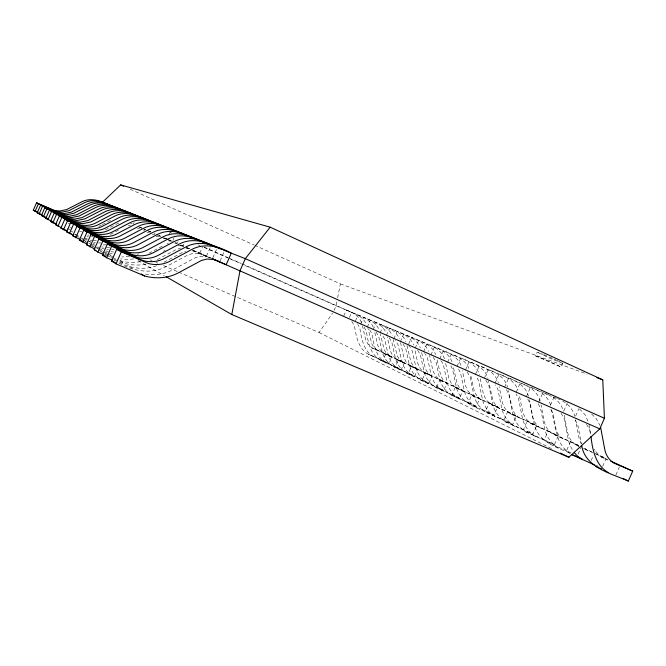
<?xml version="1.0" encoding="UTF-8"?>
<svg xmlns="http://www.w3.org/2000/svg" width="666" height="666" viewBox="0 0 666 666"><rect width="100%" height="100%" fill="white"/><g stroke="black" fill="none" stroke-linecap="round" stroke-linejoin="round"><path stroke-width="0.5" stroke-dasharray="3.33 2.5" d="M336.846 301.798L336.064 305.777L333.999 310.473M337.637 297.81L340.376 283.882L255.145 245.488M471.836 394.73L479.72 398.468L476.265 406.36L468.431 402.514L471.836 394.73L455.96 387.878L451.315 383.408L448.809 378.246L445.571 363.17M484.34 378.421L488.228 369.555C496.686 372.336 505.144 377.988 507.542 387.054M495.088 383.116L499.042 374.092C507.026 376.823 515.109 381.768 518.04 390.126M489.194 402.972L497.56 406.943L493.997 415.076L485.68 410.989L489.194 402.972L472.943 395.962L468.19 391.375L465.626 386.064L462.346 370.546M504.62 387.279L508.633 378.113C517.34 380.96 526.015 386.804 528.438 396.137M507.625 411.721L516.533 415.95L512.853 424.342L504.004 419.996L507.625 411.721L490.984 404.553L486.113 399.841L483.508 394.372L480.153 378.271M516.125 392.307L520.221 382.967C529.054 385.847 537.853 391.808 540.293 401.29M562.345 363.037L562.82 363.378L560.83 366.983L535.564 355.86L537.162 352.214L543.256 354.412M526.34 396.77L530.502 387.279C539.46 390.193 548.359 396.245 550.807 405.86M527.247 421.037L536.738 425.541L532.942 434.207L523.509 429.578L527.247 421.037L510.189 413.694L505.211 408.849L502.547 403.221L499.142 386.63M538.694 402.172L542.932 392.49M550.457 405.178L553.987 397.119M548.168 430.977L558.299 435.789L554.378 444.746L544.305 439.793L548.168 430.977L530.677 423.451L525.582 418.464L522.86 412.662L519.388 395.429M563.769 410.955L567.374 402.73M575.615 416.092L578.879 408.649M571.02 452.922L566.533 450.715L570.529 441.591L552.58 433.882C548.276 431.027 545.196 426.39 544.247 421.303L541.05 404.853M578.121 454.154L581.368 446.744L552.58 433.882M591.167 460.522L593.231 455.794M602.672 466.35L606.11 458.491L594.472 452.963M615.892 474.966L619.405 466.958M133.292 224.384L134.099 222.536M168.856 235.306L170.105 232.451M172.885 240.534L174.051 237.895M178.013 241.683L177.223 243.473L173.385 241.8M182.95 245.962L183.758 244.131M199.733 253.255L202.472 247.036M206.427 256.16L210.414 247.078M212.812 257.834L216.875 248.576M220.088 260.964L223.834 252.447M343.756 315.975L346.345 310.081C352.58 312.271 358.974 316 361.48 322.469M349.425 317.424L351.673 312.312M355.386 321.037L358.042 314.985C364.419 317.216 370.945 321.045 373.493 327.655M360.581 324.334L363.644 317.332C370.088 319.588 376.69 323.46 379.254 330.145M367.249 327.247L370.363 320.155C376.881 322.427 383.558 326.348 386.147 333.125M373.118 329.812L376.273 322.627C382.867 324.933 389.61 328.896 392.216 335.747M380.161 332.892L383.358 325.599C390.035 327.922 396.861 331.951 399.483 338.894M386.355 335.597L389.602 328.213C396.345 330.561 403.246 334.64 405.894 341.658M385.872 353.904L391.558 356.601L388.619 363.303L382.967 360.522L385.872 353.904L371.953 347.877L367.857 344.014L365.626 339.577L362.504 325.957M393.797 338.852L397.086 331.352C403.921 333.733 410.905 337.87 413.578 344.98M400.358 341.716L403.688 334.116C410.597 336.521 417.657 340.709 420.346 347.91M398.368 359.84L404.354 362.679L401.34 369.547L395.388 366.625L398.368 359.84L384.157 353.688L379.978 349.733L377.705 345.188L374.533 331.235M408.608 344.297L411.613 337.437C418.614 339.876 425.765 344.122 428.479 351.423M415.176 348.193L418.606 340.376C425.691 342.832 432.917 347.136 435.647 354.52M411.521 366.084L417.823 369.081L414.735 376.132L408.466 373.052L411.521 366.084L397.003 359.806L392.74 355.761L390.418 351.107L387.204 336.796M423.526 351.839L427.006 343.897C434.723 346.462 442.499 351.531 444.796 359.79M430.894 355.061L434.423 347.003C442.232 349.6 450.091 354.737 452.405 363.095M425.383 372.669L432.034 375.824L428.854 383.075L422.244 379.82L425.383 372.669L410.547 366.258L406.193 362.113L403.829 357.334L400.549 342.582M439.76 358.932L443.348 350.749C451.265 353.371 459.232 358.599 461.563 367.074M440.01 379.612L447.036 382.95L443.772 390.401L436.788 386.963L440.01 379.612L424.841 373.06L420.396 368.814L417.982 363.919L414.652 348.768M447.594 362.362L451.24 354.054C458.691 356.618 466.275 361.188 469.097 368.972M457.026 366.483L460.73 358.033C468.864 360.722 477.023 366.109 479.378 374.816M455.469 386.954L462.912 390.484L459.548 398.151L452.156 394.522L455.469 386.954L439.96 380.261L435.414 375.899L432.95 370.87L429.562 355.253M465.376 370.13L469.139 361.555C477.364 364.269 485.614 369.738 487.987 378.563M475.432 374.525L479.262 365.8C487.612 368.548 495.97 374.109 498.359 383.067M178.746 272.178L319.039 332.509L332.584 313.195M157.326 259.607L175.674 249.792L180.594 248.143M163.961 262.246L181.885 252.639L185.573 251.224M163.353 251.29L165.16 250.333M148.934 253.28L163.961 245.279M110.29 234.449L119.081 229.837M105.32 229.828L119.813 222.452M98.826 226.457L101.448 225.1M102.323 224.642L111.047 220.096M137.387 254.437L138.869 253.838M156.577 265.792C144.372 270.238 130.453 268.515 119.214 262.196M167.116 243.839L168.323 243.49M128.238 225.499L130.419 225.158M140.484 261.613C132.8 263.012 124.517 262.687 117.299 259.532M145.921 264.086C135.073 266.517 123.601 264.31 113.936 258.941M137.271 228.829L139.569 228.646M129.487 256.543L121.845 256.959M133.683 258.974L125.916 259.415L120.621 258.908M111.697 249.417L114.119 249.284M106.502 244.813L102.589 244.922M109.74 247.219L105.744 247.286M91.309 236.821L92.765 236.746M87.687 235.14L89.127 235.065M156.152 236.555L159.907 236.655M68.123 223.51L70.072 223.418M146.97 232.484L149.384 232.467M96.379 240.751L92.549 240.576M98.535 242.948L100.866 242.973M79.595 231.568L81.718 231.593M178.038 245.596L182.084 245.995A20.721 20.163 -59.8 0 1 183.416 246.32M143.465 230.361L144.655 230.394M152.347 234.274L154.812 234.432M535.564 355.86L548.076 360.822L561.222 367.033M110.989 251.773L113.495 251.948M106.793 249.226L108.433 249.342M86.871 236.721L88.362 236.83M562.82 363.378L550.258 358.433L537.162 352.214M168.623 240.909L171.229 241.259M163.162 238.511L165.717 238.861M145.404 274.101C154.654 275.499 164.427 274.284 172.727 269.838L195.396 257.692L200.799 256.335L206.593 256.676A22.502 21.712 -61 0 1 210.822 258.025M90.235 240.276L91.775 240.476M93.831 242.482L95.404 242.682M101.698 246.911L103.322 247.119M69.897 227.805L71.978 228.08M186.022 248.068L187.387 248.301A21.104 20.504 -60.1 0 1 188.744 248.634M192.441 250.874L193.831 251.115A21.578 20.912 -60.4 0 1 197.902 252.414L203.729 254.945A21.995 21.279 -60.7 0 0 199.592 253.621L193.914 253.288L188.62 254.612L166.442 266.467C151.165 274.758 132.284 271.062 117.932 262.562M174.808 243.173L176.132 243.398M101.856 248.451L104.321 248.909M105.961 250.99L108.475 251.457M109.615 253.246L112.163 253.721M85.739 238.153L87.254 238.445M90.709 241.85L89.161 241.458L92.283 243.406M93.073 243.598L94.647 243.989M87.163 239.643L82.717 237.454M340.376 283.882L587.162 374.134M544.03 354.737L553.055 358.624M548.892 394.988L336.064 305.777L241.974 264.186M553.679 396.994L556.551 398.193M557.509 398.601L560.381 399.8M105.453 255.328L112.995 258.533M527.747 399.051L530.194 403.721L534.049 423.143C536.962 440.817 556.068 447.718 570.62 453.163M113.636 259.832L115.493 260.622M81.793 238.928L88.47 241.775M450.849 365.742L452.505 369.122L456.152 386.288C459.482 404.021 480.028 409.074 493.997 415.076M83.009 240.185L86.738 241.775M92.333 244.164L95.121 245.354M467.132 371.953L470.079 376.956L473.784 394.63C475.308 402.014 480.086 408.566 486.48 412.504L504.004 419.996M85.215 241.783L88.054 242.998M89.003 243.398L91.841 244.613M486.48 412.504L512.853 424.342M90.484 244.83L94.197 246.42M95.121 246.811L97.902 248.002M98.834 248.393L103.471 250.374M485.797 380.144L488.811 385.289L492.565 403.521C494.097 411.105 498.984 417.857 505.544 421.911L523.509 429.578M92 246.187L95.771 247.802M96.712 248.202L102.364 250.607M505.544 421.911L532.942 434.207M98.501 249.825L102.198 251.398M103.122 251.798L106.826 253.371M107.75 253.771L113.786 256.801M506.41 389.668L508.799 394.197L512.612 413.003C514.16 420.804 519.139 427.772 525.89 431.943L544.305 439.793M100.291 251.357L104.054 252.963M104.995 253.363L112.529 256.568M525.89 431.943L554.378 444.746M104.337 254.021L106.194 254.803M107.118 255.203L116.375 259.141M547.635 442.674L566.533 450.715M376.032 331.976L378.629 336.222L382.009 351.215C383.425 357.567 387.67 363.112 393.181 366.491L408.466 373.052M564.293 415.068L567.532 432.084C568.722 438.178 572.76 444.189 578.821 446.245M583.424 448.218L592.632 452.172M393.181 366.491L414.735 376.132M584.84 449.234L594.921 453.688M595.854 454.087L606.11 458.491M389.135 337.729L391.791 342.083L395.221 357.467C396.661 363.969 400.982 369.655 406.626 373.118L422.244 379.82M406.626 373.118L428.854 383.075M595.787 451.606L600.674 456.651L607.892 459.906M67.324 228.588L70.121 229.787M402.98 343.806L405.686 348.276L409.174 364.069C410.631 370.729 415.043 376.573 420.82 380.12L436.788 386.963M420.82 380.12L443.772 390.401M71.187 231.335L73.019 232.126M417.624 350.233L420.388 354.828L423.934 371.045C425.408 377.88 429.903 383.882 435.822 387.52L452.156 394.522M435.822 387.52L459.548 398.151M75.133 234.199L79.878 236.23M433.15 357.043L435.972 361.763L439.568 378.446C441.05 385.447 445.646 391.625 451.715 395.363L468.431 402.514M74.567 234.532L77.331 235.714M451.715 395.363L476.265 406.36M76.956 236.239L78.829 237.046M79.77 237.446L86.339 240.251M468.573 403.671L485.68 410.989M455.96 387.878L479.72 398.468M472.943 395.962L497.56 406.943M490.984 404.553L516.533 415.95M510.189 413.694L536.738 425.541M150.116 259.865L152.031 260.681M155.844 262.321L157.75 263.145M163.478 265.609L177.797 271.761M530.677 423.451L558.299 435.789M351.798 321.337L354.503 326.14C356.16 336.33 358.35 348.684 368.315 354.229L382.967 360.522M368.315 354.229L388.619 363.303M364.169 327.131L366.358 331.435C368.04 341.858 370.238 354.52 380.436 360.198L395.388 366.625M380.436 360.198L401.34 369.547M371.953 347.877L391.558 356.601M384.157 353.688L404.354 362.679M397.003 359.806L417.823 369.081M410.547 366.258L432.034 375.824M424.841 373.06L447.036 382.95M439.96 380.261L462.912 390.484M148.926 231.144L150.524 231.843A18.182 17.899 -56 0 0 149.392 231.385M166.666 238.844L164.827 238.045L166.525 238.794M186.905 247.635L189.585 248.801L187.654 248.002M140.068 227.331L141.975 228.163M142.924 228.571L145.779 229.812M146.728 230.228L150.541 231.885M161.006 236.43L159.107 235.597L161.522 236.621M164.544 237.962L172.427 241.392M183.849 246.353L180.045 244.697L183.566 246.204M193.365 250.483L212.404 258.758M139.102 227.106L141.001 227.939M148.61 231.285L150.516 232.118M156.227 234.623L160.981 236.713M161.93 237.138L165.734 238.803M166.683 239.219L171.445 241.308M180.003 245.071L182.859 246.328M186.663 248.002L188.57 248.834M192.374 250.508L209.499 258.025M193.24 250.399L210.672 257.992M167.382 239.169L172.494 241.417M175.016 242.474L176.773 243.248M186.005 247.244L189.66 248.851M130.578 223.177L132.268 223.918M140.035 227.289L141.783 228.055M149.234 231.293L151.032 232.076M204.312 247.161L228.08 257.675M229.029 258.092L241.392 263.553M242.341 263.977L358.083 315.209L362.912 318.789L366.949 324.833M169.747 232.259L171.645 233.1M198.26 244.863L200.158 245.704M203.963 247.377L241.017 263.761M543.797 392.873L551.423 396.328M130.128 189.186L254.196 245.063M553.846 358.974L556.21 360.048M557.109 360.464L561.013 362.329M570.529 441.591L579.562 445.887M576.057 445.055L578.696 446.312M601.273 457.067L607.417 459.99M595.679 465.035L598.343 466.342M319.039 332.509L552.156 448.917M138.153 260.622L164.261 275.649M562.587 401.015C568.489 404.204 573.043 409.806 574.825 416.292M97.736 246.803L99.409 247.844M105.636 251.723L107.076 252.622M120.08 260.714L124.301 263.345M129.429 266.542L134.008 269.397M373.834 356.943C363.761 351.34 361.571 338.852 359.898 328.554L358.241 324.941M399.3 369.505C393.723 366.092 389.444 360.481 388.02 354.054L384.615 338.894L381.993 334.59M386.238 363.062C375.932 357.317 373.734 344.505 372.036 333.974L369.255 329.004M443.048 391.084C437.054 387.404 432.509 381.318 431.035 374.409L427.464 357.975L425.299 354.012M390.001 356.476L386.43 353.305L384.207 349.792L380.303 333.766M427.639 383.483C421.794 379.895 417.341 373.976 415.884 367.241L412.371 351.248L410.248 347.394M377.505 350.524L374.009 347.427L371.828 343.997L367.982 328.363M413.087 376.307C407.376 372.802 403.013 367.041 401.565 360.464L398.11 344.905L395.429 340.484M476.698 407.684C470.396 403.796 465.667 397.352 464.152 390.076L460.481 372.677L458.216 368.481M417.049 369.347L413.32 366.025L411.014 362.337L406.959 345.396M459.365 399.134C453.221 395.354 448.593 389.094 447.094 382.009L443.473 365.101L441.841 361.78L439.935 359.665M403.163 362.737L399.517 359.498L397.252 355.902L393.265 339.394M514.768 426.465C508.125 422.352 503.196 415.501 501.648 407.817L497.868 389.327L495.512 384.881M447.227 383.724L443.34 380.228L440.934 376.348L436.738 358.4M495.129 416.774C488.661 412.778 483.832 406.143 482.301 398.668L478.579 380.736L476.265 376.415M431.71 376.332L427.905 372.927L425.549 369.147L421.436 351.748M481.127 399.858L477.056 396.178L474.55 392.083L470.412 373.992M535.747 436.804C528.912 432.575 523.876 425.507 522.319 417.599L518.489 398.509L516.075 393.922M463.669 391.55L459.69 387.962L457.234 383.974L453.188 366.516M519.48 418.123L515.209 414.227L512.587 409.881L508.308 390.551M570.362 453.779C563.503 449.342 558.574 442.049 557.034 434.024L553.13 413.936L550.632 409.115M558.191 447.877C551.157 443.523 546.02 436.205 544.455 428.072L540.576 408.35L538.111 403.604M499.691 408.699L495.529 404.92L492.965 400.699L488.561 381.06M540.601 428.18C536.355 425.366 533.316 420.812 532.367 415.809L529.212 399.75M563.211 438.944C558.849 436.047 555.744 431.335 554.786 426.182L551.573 409.482M587.47 450.491L583.774 447.302M553.146 397.361C558.141 400.599 561.929 405.644 563.528 411.38M591.624 414.011L596.053 418.39L600.058 425.566M579.553 408.932L585.139 414.893L588.503 422.236M408.974 346.104L409.64 346.72M424.001 352.68L424.675 353.321M357.167 323.701L357.734 324.3M561.03 413.161L564.285 418.906L568.681 441.383L570.046 445.404L573.101 450.99M586.48 424.334L589.035 428.13L590.625 434.39M575.241 419.93L577.797 424.925L581.376 443.739M581.31 443.956L579.195 438.852L575.599 420.038M594.363 449.175L595.038 450.416M589.077 424.966L590.909 434.806M139.802 227.347A17.574 17.341 -54.2 0 1 140.926 227.705M144.264 229.287A17.899 17.641 -55.2 0 1 145.413 229.653M154.196 233.475A18.531 18.207 -56.8 0 1 155.353 233.933"/><path stroke-width="1" d="M231.801 314.535L240.001 270.746L245.304 258.666L270.163 227.181L602.772 379.845L604.428 418.265L599.783 428.871L568.872 457.267L231.801 314.535L166.067 276.69M581.743 445.712C585.356 467.832 611.321 473.468 628.338 481.085L632.7 471.12L610.73 461.122M37.87 212.562L33.3 210.206L36.572 202.764L54.004 210.306L59.64 211.005L66.592 209.599L81.868 201.798C90.11 197.569 99.833 200.291 107.492 204.487M35.09 211.372L38.403 203.829L36.572 202.764M41.991 215.218L37.238 212.762L40.609 205.103L58.508 212.845L64.302 213.561L71.445 212.113L87.138 204.079C96.637 199.142 107.584 203.505 116.309 207.95M39.136 213.994L42.549 206.227L40.609 205.103M47.153 218.373L41.409 215.468L44.88 207.584L63.287 215.543L69.239 216.275L76.582 214.768L92.716 206.493C101.407 202.014 111.672 204.87 119.747 209.307M43.415 216.775L46.936 208.774L44.88 207.584M52.556 221.695L45.837 218.34L49.409 210.215L68.348 218.398L74.475 219.147L82.035 217.591L98.635 209.057C107.559 204.437 118.123 207.367 126.432 211.93M47.969 219.722L51.598 211.48L49.409 210.215M56.593 224.484L50.541 221.395L54.229 213.012L73.735 221.428L80.037 222.203L87.82 220.596L104.92 211.78C114.102 207.018 124.975 210.023 133.525 214.718M52.814 222.869L56.56 214.36L54.229 213.012M61.713 227.814L55.553 224.642L59.357 215.984L79.462 224.667C84.699 226.024 90.484 225.682 95.321 223.152L111.613 214.677C120.746 209.94 131.635 212.596 140.201 217.299M57.975 226.215L61.846 217.432L59.357 215.984M67.183 231.377L60.906 228.113L64.843 219.164L85.581 228.113C90.984 229.512 96.953 229.146 101.94 226.532L118.748 217.765C128.48 212.687 140.043 215.851 149.109 220.846M63.495 229.795L67.491 220.704L64.843 219.164M73.218 235.256L66.625 231.826L70.704 222.569L92.116 231.801C97.702 233.242 103.863 232.859 109.016 230.145L126.374 221.07C136.413 215.809 148.343 219.056 157.7 224.226M69.406 233.633L73.543 224.217L70.704 222.569M80.478 239.76L72.761 235.806L76.981 226.215L99.126 235.747C104.895 237.238 111.272 236.83 116.592 234.024L134.54 224.609C144.589 219.33 156.61 222.253 166.042 227.464M75.749 237.745L80.037 227.988L76.981 226.215M87.288 244.181L79.362 240.085L83.741 230.136L106.652 239.993C112.629 241.533 119.231 241.1 124.733 238.187L143.307 228.405C153.688 222.935 166.134 225.94 175.882 231.327M82.576 242.174L87.03 232.043L83.741 230.136M94.647 248.959L86.472 244.697L91.017 234.357L114.76 244.572C120.962 246.154 127.797 245.696 133.5 242.665L152.747 232.492C163.819 226.615 177.039 230.153 187.379 235.889M89.943 246.953L94.572 236.422L91.017 234.357M103.571 254.529L97.919 252.123L94.156 249.683L98.893 238.928L123.526 249.509C129.962 251.157 137.054 250.657 142.965 247.502L162.937 236.905C174.059 230.994 187.429 234.174 197.885 239.976M97.919 252.123L102.739 241.159L98.893 238.928M112.263 260.156L106.585 257.75L102.497 255.095L107.426 243.881L133.017 254.862C139.71 256.568 147.086 256.035 153.222 252.747L173.976 241.683C185.864 235.314 200.1 239.069 211.214 245.263M106.585 257.75L111.613 246.303L107.426 243.881M116.716 249.267L121.287 251.915L148.426 263.553C155.528 265.351 163.345 264.76 169.847 261.247L191.858 249.434C204.42 242.64 219.514 246.57 231.269 253.147L226.174 264.735L217.166 260.781A22.952 22.103 -61.2 0 0 212.862 259.407L206.959 259.066L201.457 260.456L178.355 272.86C168.09 278.371 155.711 279.021 144.589 275.982L116.026 263.869L111.563 260.98L116.716 249.267L143.348 260.689C150.316 262.454 157.992 261.88 164.369 258.441L185.972 246.878C198.302 240.226 213.12 244.106 224.667 250.549M116.026 263.869L121.287 251.915M270.163 227.181L120.663 184.915L102.273 202.431L166.175 227.556M596.919 377.705L602.772 379.845M166.891 227.839L172.927 230.211M174.858 230.969L181.56 233.608C171.412 227.98 158.45 224.5 147.577 230.253L128.696 240.21C123.102 243.173 116.4 243.623 110.315 242.066L87.03 232.043M183.541 234.382L215.393 246.903M217.316 247.669L222.144 249.559M224.076 250.324L245.304 258.666L604.428 418.265M109.998 205.161C103.621 202.389 95.979 202.031 89.677 205.178L73.776 213.32L66.542 214.793L60.681 214.069L42.549 206.227M102.497 255.095L105.278 256.277M571.869 454.562L582.026 458.882M571.819 454.603L594.43 464.918M111.563 260.98L115.301 262.562M595.987 466.516L601.673 468.931M72.761 235.806L75.558 237.004M79.362 240.085L83.067 241.666M86.472 244.697L89.244 245.879M94.156 249.683L96.012 250.474M41.409 215.468L46.021 217.449M111.613 246.303L137.679 257.492C144.489 259.224 152.006 258.674 158.25 255.319L179.387 244.031C190.826 237.92 204.662 240.851 215.501 246.861M45.837 218.34L47.736 219.156M50.541 221.395L56.135 223.793M632.7 471.12L613.553 462.912C608.924 459.823 605.694 454.778 604.736 449.3L600.665 427.522M55.553 224.642L58.308 225.824M60.906 228.113L66.592 230.553M66.625 231.826L71.32 233.833M67.491 220.704L88.536 229.778C94.031 231.202 100.083 230.827 105.145 228.172L122.203 219.264C131.743 214.294 143.14 217.041 152.089 221.978M73.543 224.217L95.288 233.591C100.957 235.048 107.218 234.657 112.446 231.901L130.07 222.669C139.91 217.524 151.681 220.346 160.922 225.449M80.037 227.988L102.531 237.67C108.4 239.177 114.877 238.761 120.28 235.906L138.503 226.323C149.026 220.779 161.547 224.167 171.362 229.595M94.572 236.422L118.723 246.803C125.025 248.418 131.985 247.935 137.779 244.855L157.351 234.49C168.265 228.704 181.368 231.826 191.625 237.521M33.3 210.206L36.963 211.788M37.238 212.762L41.941 214.785M102.739 241.159L127.814 251.923C134.357 253.596 141.583 253.088 147.594 249.867L167.924 239.061C179.262 233.017 192.899 236.288 203.563 242.216M38.403 203.829L56.052 211.463L61.755 212.171L68.798 210.739L84.266 202.83C92.599 198.551 102.447 201.307 110.198 205.553M46.936 208.774L65.584 216.841L71.612 217.574L79.054 216.05L95.404 207.659C104.204 203.113 114.602 206.01 122.785 210.498M51.598 211.48L70.796 219.772L76.998 220.529L84.657 218.956L101.49 210.298C110.531 205.611 121.237 208.575 129.654 213.195M56.56 214.36L76.332 222.894L82.726 223.676L90.618 222.044L107.959 213.095C117.258 208.258 128.288 211.305 136.946 216.067M61.846 217.432L82.234 226.224C87.546 227.605 93.415 227.248 98.327 224.683L114.843 216.075C124.425 211.089 135.797 214.202 144.713 219.122M212.404 258.758L599.783 428.871M212.596 258.799L219.672 261.913M120.663 184.915L123.501 186.197M623.01 478.463L628.338 481.085M560.514 453.096L568.872 457.267M141.259 273.909L144.589 275.982M582.275 459.756L577.239 455.844L574.367 452.705M608.175 472.535C595.579 465.251 592.374 449.667 590.992 436.388"/></g></svg>
